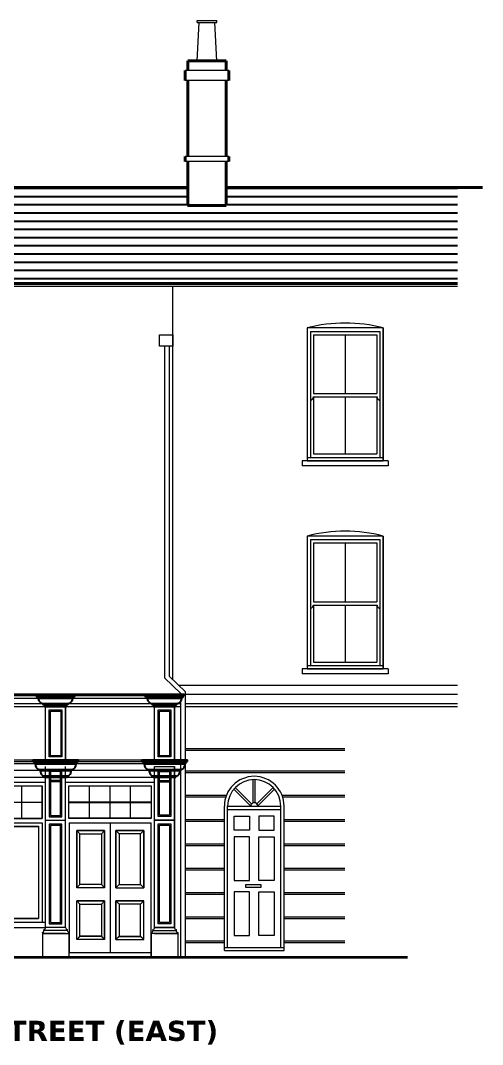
# Model space of a CAD drawing. Header units: millimetres. Extents: x -159872 to 386485, y -250577 to 158966.
# Drawn here: x 235871 to 242909, y 13838 to 29450 of the extents above; entities that cross this region are included whole.
import ezdxf

# ---------------------------------------------------------------- set-up
doc = ezdxf.new("R2010")
doc.units = ezdxf.units.MM
doc.layers.get('0').update_dxf_attribs({"lineweight": 25})
for name, color, linetype, lineweight in [('LDS-details', 4, 'Continuous', 25), ('LDS-elevation', 7, 'Continuous', 9), ('LDS-equipment-kitchen equipment', 3, 'Continuous', 13), ('LDS-ground line', 1, 'Continuous', 35), ('LDS-hatch', 253, 'Continuous', 9), ('LDS-hatch_Hatch', 7, 'Continuous', 5), ('LDS-struct-extg-doors windows', 7, 'Continuous', 9), ('LDS-struct-extg-walls', 1, 'Continuous', 40), ('LDS-text-1-50', 7, 'Continuous', 9)]:
    doc.layers.add(name, color=color, linetype=linetype, lineweight=lineweight)
doc.styles.add('Verdana (bold)', font='Verdana Bold.ttf')

# ---------------------------------------------------------------- blocks, each defined once
blk = doc.blocks.new('Group-204')
at = {"color": 7}
blk.add_line((175934, 53992), (177189, 53992), dxfattribs=at)
at = {"layer": 'LDS-elevation', "color": 7, "lineweight": 18, "flags": 128}
blk.add_lwpolyline([(166833, 55691), (166833, 55636), (166595, 55612), (166595, 55592), (166610, 55592), (166610, 55577), (166622, 55577), (166620, 55565), (166623, 55553), (166637, 55523), (166646, 55511), (166668, 55501), (166686, 55497), (166686, 55482), (166700, 55482), (166700, 55467), (166715, 55467), (166715, 55447), (166731, 55447), (166731, 54628), (166632, 54620), (166632, 54611), (166647, 54611), (166647, 54593), (166657, 54593), (166657, 54576), (166672, 54576), (166671, 54562), (166672, 54549), (166677, 54533), (166685, 54520), (166694, 54508), (166704, 54500), (166714, 54495), (166724, 54491), (166733, 54489), (166733, 54474), (166748, 54474), (166748, 54474), (166747, 54461), (166749, 54441), (166760, 54418), (166771, 54406), (166782, 54398), (166792, 54393), (166807, 54389), (166807, 54374), (166841, 54374), (166841, 52080), (166839, 52080), (166839, 52073), (166835, 52066), (166832, 52060), (166825, 52054), (166818, 52049), (166814, 52048), (166814, 52035), (166812, 52026), (166810, 52020), (166807, 52015), (166803, 52009), (166797, 52006), (166789, 52003), (166789, 51630), (177638, 51630), (177638, 54489), (177669, 54500), (177689, 54520), (177701, 54545), (177702, 54576), (177715, 54576), (177715, 54593), (177726, 54593), (177726, 54611), (177741, 54611), (177741, 54638), (177713, 54638), (177638, 54638), (177638, 55527), (177643, 55536), (177652, 55555), (177649, 55577), (177663, 55577), (177663, 55592), (177678, 55592), (177678, 55612), (177693, 55612), (177693, 55636), (166833, 55636)], dxfattribs=at)
for points in [[(166970, 54239), (167905, 54239), (167905, 53744), (166970, 53744)], [(168263, 54239), (170409, 54239), (170409, 53744), (168263, 53744)], [(170822, 54239), (172967, 54239), (172967, 53744), (170822, 53744)], [(173380, 54239), (175526, 54239), (175526, 53744), (173380, 53744)], [(175934, 54239), (177189, 54239), (177189, 53744), (175934, 53744)], [(168317, 53620), (168925, 53620), (168925, 52216), (168317, 52216)], [(169033, 53620), (169640, 53620), (169640, 52216), (169033, 52216)], [(169748, 53620), (170355, 53620), (170355, 52216), (169748, 52216)], [(170876, 53620), (171483, 53620), (171483, 52216), (170876, 52216)], [(171591, 53620), (172199, 53620), (172199, 52216), (171591, 52216)], [(172307, 53620), (172914, 53620), (172914, 52216), (172307, 52216)], [(173434, 53620), (174041, 53620), (174041, 52216), (173434, 52216)], [(174149, 53620), (174756, 53620), (174756, 52216), (174149, 52216)], [(174864, 53620), (175472, 53620), (175472, 52216), (174864, 52216)], [(167096, 53514), (167842, 53514), (167842, 52386), (167096, 52386)], [(176103, 53509), (176429, 53509), (176429, 52735), (176103, 52735)], [(177026, 53509), (176701, 53509), (176701, 52735), (177026, 52735)]]:
    blk.add_lwpolyline(points, close=True, dxfattribs=at)
at = {"layer": 'LDS-elevation', "lineweight": 18, "flags": 128}
blk.add_lwpolyline([(166890, 51735), (167855, 51735), (167855, 51630), (166890, 51630)], close=True, dxfattribs=at)
at = {"layer": 'LDS-hatch', "color": 7}
for p, q in [((176479, 53559), (176053, 53559)), ((176053, 53559), (176053, 52685)), ((176053, 53559), (176103, 53509)), ((176479, 53559), (176429, 53509)), ((176479, 52685), (176479, 53559)), ((176651, 53559), (177076, 53559)), ((176651, 52685), (176651, 53559)), ((176651, 53559), (176701, 53509)), ((177076, 53559), (177026, 53509)), ((177076, 53559), (177076, 52685)), ((176103, 52735), (176053, 52685)), ((176479, 52685), (176053, 52685)), ((176429, 52735), (176479, 52685)), ((176701, 52735), (176651, 52685)), ((176651, 52685), (177076, 52685)), ((177026, 52735), (177076, 52685)), ((176479, 52485), (176053, 52485)), ((176053, 51895), (176053, 52485)), ((176053, 52485), (176103, 52435)), ((176479, 52485), (176429, 52435)), ((176479, 51895), (176479, 52485)), ((176651, 52485), (177076, 52485)), ((176651, 51895), (176651, 52485)), ((176651, 52485), (176701, 52435)), ((177076, 52485), (177026, 52435)), ((177076, 51895), (177076, 52485)), ((167842, 52269), (167096, 52269)), ((167096, 51890), (167096, 52269)), ((167146, 52219), (167096, 52269)), ((167842, 52269), (167792, 52219)), ((167146, 51940), (167096, 51890)), ((167792, 51940), (167842, 51890)), ((176103, 51945), (176053, 51895)), ((176479, 51895), (176053, 51895)), ((176429, 51945), (176479, 51895)), ((176701, 51945), (176651, 51895)), ((176651, 51895), (177076, 51895)), ((177026, 51945), (177076, 51895))]:
    blk.add_line(p, q, dxfattribs=at)
at = {"layer": 'LDS-hatch', "color": 7, "flags": 128}
for points in [[(167960, 53754), (168154, 53754), (168154, 54477), (167960, 54477)], [(167980, 53774), (168134, 53774), (168134, 54457), (167980, 54457)], [(170518, 53754), (170713, 53754), (170713, 54477), (170518, 54477)], [(170538, 53774), (170693, 53774), (170693, 54457), (170538, 54457)], [(173077, 53673), (173271, 53673), (173271, 54477), (173077, 54477)], [(173097, 53693), (173251, 53693), (173251, 54457), (173097, 54457)], [(175635, 53765), (175829, 53765), (175829, 54477), (175635, 54477)], [(175655, 53785), (175809, 53785), (175809, 54457), (175655, 54457)], [(177489, 53771), (177294, 53771), (177294, 54477), (177489, 54477)], [(177469, 53791), (177314, 53791), (177314, 54457), (177469, 54457)], [(167960, 52135), (168154, 52135), (168154, 53649), (167960, 53649)], [(167980, 52155), (168134, 52155), (168134, 53629), (167980, 53629)], [(170518, 52135), (170713, 52135), (170713, 53649), (170518, 53649)], [(170538, 52155), (170693, 52155), (170693, 53629), (170538, 53629)], [(173077, 52135), (173271, 52135), (173271, 53563), (173077, 53563)], [(175635, 52135), (175829, 52135), (175829, 53655), (175635, 53655)], [(175655, 52155), (175809, 52155), (175809, 53635), (175655, 53635)], [(176053, 53559), (176479, 53559), (176479, 52685), (176053, 52685)], [(177076, 53559), (176651, 53559), (176651, 52685), (177076, 52685)], [(177489, 52135), (177294, 52135), (177294, 53661), (177489, 53661)], [(177469, 52155), (177314, 52155), (177314, 53641), (177469, 53641)], [(173097, 52155), (173251, 52155), (173251, 53543), (173097, 53543)], [(176053, 52485), (176479, 52485), (176479, 51895), (176053, 51895)], [(177076, 52485), (176651, 52485), (176651, 51895), (177076, 51895)], [(176103, 52435), (176429, 52435), (176429, 51945), (176103, 51945)], [(177026, 52435), (176701, 52435), (176701, 51945), (177026, 51945)], [(167842, 52269), (167096, 52269), (167096, 51890), (167842, 51890)], [(167792, 52219), (167146, 52219), (167146, 51940), (167792, 51940)]]:
    blk.add_lwpolyline(points, close=True, dxfattribs=at)
at = {"layer": 'LDS-struct-extg-doors windows', "color": 7}
for p, q in [((177713, 54796), (177713, 55671)), ((166731, 54786), (166731, 55447)), ((167905, 54796), (167905, 55447)), ((168209, 54796), (168209, 55447)), ((170463, 54796), (170463, 55447)), ((170768, 54796), (170768, 55447)), ((173022, 54796), (173022, 55447)), ((173326, 54796), (173326, 55447)), ((175580, 54796), (175580, 55447)), ((175884, 54796), (175884, 55447)), ((177239, 54796), (177239, 55447)), ((177544, 54796), (177544, 55447)), ((177638, 54796), (177638, 55527)), ((177638, 51630), (177638, 54647)), ((177713, 51630), (177713, 54751)), ((166890, 51630), (166890, 54532)), ((166930, 53719), (166930, 54532)), ((167905, 52080), (167905, 54532)), ((168209, 52080), (168209, 54532)), ((170463, 52080), (170463, 54532)), ((170768, 52080), (170768, 54532)), ((173022, 52080), (173022, 54532)), ((173326, 52080), (173326, 54532)), ((175580, 52080), (175580, 54532)), ((175884, 52080), (175884, 54532)), ((177239, 52080), (177239, 54532)), ((177544, 52080), (177544, 54532)), ((166970, 53744), (166970, 54239)), ((167157, 53744), (167157, 54239)), ((167344, 53744), (167344, 54239)), ((167532, 53744), (167532, 54239)), ((167719, 53744), (167719, 54239)), ((168263, 53744), (168263, 54239)), ((168570, 53744), (168570, 54239)), ((168877, 53744), (168877, 54239)), ((169183, 53744), (169183, 54239)), ((169490, 53744), (169490, 54239)), ((169796, 53744), (169796, 54239)), ((170103, 53744), (170103, 54239)), ((170409, 53744), (170409, 54239)), ((170822, 53744), (170822, 54239)), ((171128, 53744), (171128, 54239)), ((171435, 53744), (171435, 54239)), ((171741, 53744), (171741, 54239)), ((172048, 53744), (172048, 54239)), ((172355, 53744), (172355, 54239)), ((172661, 53744), (172661, 54239)), ((172967, 53744), (172967, 54239)), ((173380, 53744), (173380, 54239)), ((173687, 53744), (173687, 54239)), ((173993, 53744), (173993, 54239)), ((174300, 53744), (174300, 54239)), ((174606, 53744), (174606, 54239)), ((174913, 53744), (174913, 54239)), ((175219, 53744), (175219, 54239)), ((175526, 53744), (175526, 54239)), ((175934, 53744), (175934, 54239)), ((176248, 53744), (176248, 54239)), ((176562, 53744), (176562, 54239)), ((176875, 53744), (176875, 54239)), ((177189, 54239), (177189, 53744)), ((166970, 53992), (167905, 53992)), ((168263, 53992), (170409, 53992)), ((170822, 53992), (172967, 53992)), ((173380, 53992), (175526, 53992)), ((167905, 53719), (166890, 53719)), ((167905, 53744), (166970, 53744)), ((168263, 53744), (170409, 53744)), ((170822, 53744), (172967, 53744)), ((173380, 53744), (175526, 53744)), ((175884, 53710), (175580, 53710)), ((177189, 53744), (175934, 53744)), ((177239, 53716), (177544, 53716)), ((167905, 53674), (166890, 53674)), ((166930, 51735), (166930, 53674)), ((167905, 53634), (166976, 53634)), ((166976, 51735), (166976, 53634)), ((167905, 53699), (168209, 53699)), ((168263, 53674), (170409, 53674)), ((168263, 52160), (168263, 53674)), ((168317, 53620), (168925, 53620)), ((168317, 52216), (168317, 53620)), ((168925, 53620), (168925, 52216)), ((168979, 53674), (168979, 52160)), ((169033, 53620), (169640, 53620)), ((169033, 52216), (169033, 53620)), ((169640, 53620), (169640, 52216)), ((169694, 53674), (169694, 52160)), ((169748, 53620), (170355, 53620)), ((169748, 52216), (169748, 53620)), ((170355, 53620), (170355, 52216)), ((170409, 53674), (170409, 52160)), ((170768, 53699), (170463, 53699)), ((170822, 53674), (172967, 53674)), ((170822, 52160), (170822, 53674)), ((170876, 53620), (171483, 53620)), ((170876, 52216), (170876, 53620)), ((171483, 53620), (171483, 52216)), ((171537, 53674), (171537, 52160)), ((171591, 53620), (172198, 53620)), ((171591, 52216), (171591, 53620)), ((172198, 53620), (172198, 52216)), ((172252, 53674), (172252, 52160)), ((172306, 53620), (172913, 53620)), ((172306, 52216), (172306, 53620)), ((172913, 53620), (172913, 52216)), ((172967, 53674), (172967, 52160)), ((173326, 53618), (173022, 53618)), ((173380, 53674), (175526, 53674)), ((173380, 52160), (173380, 53674)), ((173434, 53626), (174041, 53626)), ((173434, 52216), (173434, 53626)), ((174041, 53626), (174041, 52216)), ((174095, 53674), (174095, 52160)), ((174149, 53626), (174756, 53626)), ((174149, 52216), (174149, 53626)), ((174756, 53626), (174756, 52216)), ((174810, 53674), (174810, 52160)), ((174864, 53626), (175472, 53626)), ((174864, 52216), (174864, 53626)), ((175472, 53626), (175472, 52216)), ((175526, 53674), (175526, 52160)), ((175940, 53674), (175940, 51695)), ((175940, 53674), (177189, 53674)), ((176565, 53674), (176565, 51695)), ((167842, 53514), (167096, 53514)), ((167096, 52386), (167096, 53514)), ((167842, 52386), (167842, 53514)), ((167842, 52386), (167096, 52386)), ((167842, 51890), (167842, 52269)), ((168209, 52160), (170463, 52160)), ((168317, 52216), (168925, 52216)), ((169033, 52216), (169640, 52216)), ((169748, 52216), (170355, 52216)), ((170768, 52160), (173022, 52160)), ((170876, 52216), (171483, 52216)), ((171591, 52216), (172198, 52216)), ((172306, 52216), (172913, 52216)), ((173326, 52160), (175580, 52160)), ((173434, 52216), (174041, 52216)), ((174149, 52216), (174756, 52216)), ((174864, 52216), (175472, 52216)), ((166890, 51989), (166789, 51989)), ((166814, 52035), (166890, 52035)), ((166839, 52080), (166890, 52080)), ((166839, 51989), (166890, 51989)), ((167855, 51989), (167855, 52003)), ((167855, 51989), (167855, 51630)), ((168259, 51989), (167855, 51989)), ((167880, 52048), (167880, 52035)), ((167880, 52035), (168234, 52035)), ((167905, 52080), (168209, 52080)), ((167905, 51989), (168259, 51989)), ((168173, 51989), (168173, 51989)), ((168209, 52080), (170463, 52080)), ((168234, 52048), (168234, 52035)), ((168259, 52003), (168259, 51989)), ((168259, 51989), (168259, 51630)), ((170413, 52003), (170413, 51989)), ((170413, 51989), (170413, 51630)), ((170413, 51989), (170818, 51989)), ((170768, 51989), (170413, 51989)), ((170438, 52048), (170438, 52035)), ((170793, 52035), (170438, 52035)), ((170768, 52080), (170463, 52080)), ((170500, 51989), (170500, 51989)), ((170768, 52080), (173022, 52080)), ((170793, 52048), (170793, 52035)), ((170818, 51989), (170818, 52003)), ((170818, 51989), (170818, 51630)), ((172972, 52003), (172972, 51989)), ((172972, 51989), (172972, 51630)), ((172972, 51989), (173376, 51989)), ((173326, 51989), (172972, 51989)), ((172997, 52048), (172997, 52035)), ((173351, 52035), (172997, 52035)), ((173326, 52080), (173022, 52080)), ((173059, 51989), (173059, 51989)), ((173326, 52080), (175580, 52080)), ((173351, 52048), (173351, 52035)), ((173376, 51989), (173376, 52003)), ((173376, 51989), (173376, 51630)), ((175530, 52003), (175530, 51989)), ((175530, 51989), (175530, 51630)), ((175530, 51989), (175934, 51989)), ((175884, 51989), (175530, 51989)), ((175555, 52048), (175555, 52035)), ((175909, 52035), (175555, 52035)), ((175884, 52080), (175580, 52080)), ((175617, 51989), (175617, 51989)), ((175909, 52048), (175909, 52035)), ((175934, 51989), (175934, 52003)), ((175934, 51989), (175934, 51630)), ((177189, 51989), (177189, 52003)), ((177189, 51989), (177189, 51630)), ((177594, 51989), (177189, 51989)), ((177214, 52048), (177214, 52035)), ((177214, 52035), (177569, 52035)), ((177239, 52080), (177544, 52080)), ((177239, 51989), (177594, 51989)), ((177507, 51989), (177507, 51989)), ((177569, 52048), (177569, 52035)), ((177594, 52003), (177594, 51989)), ((177594, 51989), (177594, 51630)), ((167842, 51890), (167096, 51890)), ((167855, 51735), (166890, 51735)), ((166930, 51695), (166930, 51695))]:
    blk.add_line(p, q, dxfattribs=at)
at = {"layer": 'LDS-struct-extg-doors windows', "color": 7, "linetype": 'Continuous'}
for p, q in [((177167, 53744), (175940, 53744)), ((177189, 51630), (177189, 53674)), ((177189, 51695), (175940, 51695)), ((177189, 51695), (176132, 51695))]:
    blk.add_line(p, q, dxfattribs=at)
at = {"layer": 'LDS-struct-extg-doors windows', "color": 7, "flags": 128}
for points in [[(167905, 54796), (167905, 55447), (168209, 55447), (168209, 54796)], [(170463, 54796), (170463, 55447), (170768, 55447), (170768, 54796)], [(173022, 54796), (173022, 55447), (173326, 55447), (173326, 54796)], [(175580, 54796), (175580, 55447), (175884, 55447), (175884, 54796)], [(177239, 54796), (177239, 55447), (177544, 55447), (177544, 54796)]]:
    blk.add_lwpolyline(points, dxfattribs=at)
for points in [[(177544, 53716), (177239, 53716), (177239, 54532), (177544, 54532)], [(177544, 52080), (177239, 52080), (177239, 53716), (177544, 53716)]]:
    blk.add_lwpolyline(points, close=True, dxfattribs=at)
at = {"layer": 'LDS-struct-extg-doors windows', "color": 7}
for centre, start, end in [((167847, 52035), 284.8747, 0), ((167872, 52080), 284.8747, 0), ((168243, 52080), 180, 255.1253), ((168268, 52035), 180, 255.1253), ((170405, 52035), 284.8747, 0), ((170430, 52080), 284.8747, 0), ((170801, 52080), 180, 255.1253), ((170826, 52035), 180, 255.1253), ((172963, 52035), 284.8747, 0), ((172988, 52080), 284.8747, 0), ((173360, 52080), 180, 255.1253), ((173385, 52035), 180, 255.1253), ((175521, 52035), 284.8747, 0), ((175546, 52080), 284.8747, 0), ((175918, 52080), 180, 255.1253), ((175943, 52035), 180, 255.1253), ((177181, 52035), 284.8747, 0), ((177206, 52080), 284.8747, 0), ((177577, 52080), 180, 255.1253), ((177602, 52035), 180, 255.1253)]:
    blk.add_arc(centre, 33.6, start, end, dxfattribs=at)
at = {"layer": 'LDS-struct-extg-walls', "color": 7}
for p, q in [((166846, 54796), (166846, 55447)), ((166841, 52080), (166841, 54532)), ((166841, 52080), (166841, 54532)), ((166789, 51989), (166789, 52003)), ((166789, 51989), (166789, 51630)), ((166814, 52048), (166814, 52035))]:
    blk.add_line(p, q, dxfattribs=at)
for centre in [(166780, 52035), (166805, 52080)]:
    blk.add_arc(centre, 33.6, 284.8747, 0, dxfattribs=at)

msp = doc.modelspace()

# ---------------------------------------------------------------- hatches: boundary and pattern name
at = {"layer": 'LDS-hatch_Hatch', "linetype": 'Continuous', "lineweight": 25}
h = msp.add_hatch(dxfattribs=at)
h.set_pattern_fill('_USER_1-4', color=41, scale=0.5, angle=315, style=0, pattern_type=2)
h.set_pattern_definition([(360, (323348.4, 13017.62), (2e-14, 125), [])])
h.paths.add_polyline_path([(242526.14135, 26905.32889), (239005.2016, 26905.32889), (239005.2016, 26626.9148), (238420.05535, 26626.9148), (238420.05535, 26905.32889), (233381.1574, 26905.32889), (233381.1574, 26626.9148), (232486.87099, 26626.9148), (232486.87099, 26905.32889), (231066.90078, 26905.32889), (228919.9641, 25440.31293), (242526.14135, 25440.31293)])

# ---------------------------------------------------------------- linework, layer by layer
at = {"color": 253}
for p, q in [((238366.28924, 19178.24389), (238366.28924, 19154.46991)), ((236607.74004, 17534.83866), (237862.86901, 17534.83866))]:
    msp.add_line(p, q, dxfattribs=at)
at = {"layer": 'LDS-details', "color": 253}
for p, q in [((236706.89282, 19154.50928), (236102.3198, 19154.50928)), ((236117.38269, 19134.23333), (236117.38269, 19154.45196)), ((236117.38269, 19134.23333), (236132.28744, 19134.23333)), ((236132.28744, 19119.23333), (236132.28744, 19134.23333)), ((236132.28744, 19134.23333), (236676.92518, 19134.23333)), ((236132.28744, 19119.23333), (236676.92518, 19119.23333)), ((236676.92518, 19119.23333), (236676.92518, 19134.23333)), ((236691.82993, 19134.23333), (236676.92518, 19134.23333)), ((236691.82993, 19134.23333), (236691.82993, 19154.45196)), ((238366.28924, 19154.46991), (237761.71623, 19154.46991)), ((237776.77911, 19134.19395), (237776.77911, 19154.41259)), ((237776.77911, 19134.19395), (237791.68387, 19134.19395)), ((237791.68387, 19119.19395), (237791.68387, 19134.19395)), ((237791.68387, 19134.19395), (238336.3216, 19134.19395)), ((237791.68387, 19119.19395), (238336.3216, 19119.19395)), ((238336.3216, 19119.19395), (238336.3216, 19134.19395)), ((238351.22636, 19134.19395), (238336.3216, 19134.19395)), ((238351.22636, 19134.19395), (238351.22636, 19154.41259)), ((236207.72606, 19024.5759), (236207.72606, 19039.34913)), ((236207.72606, 19039.34913), (236601.48656, 19039.34913)), ((236601.48656, 19024.5759), (236207.72606, 19024.5759)), ((236207.72606, 19024.5759), (236207.72606, 19024.5759)), ((236207.72606, 19024.5759), (236207.72606, 19024.5759)), ((236208.55845, 19027.0008), (236208.55845, 19027.00079)), ((236222.32771, 19009.39916), (236222.32771, 19024.5759)), ((236586.88491, 19009.39916), (236222.32771, 19009.39916)), ((236222.32771, 19009.39916), (236222.32771, 19009.39916)), ((236222.32771, 19009.39916), (236222.32771, 19009.39916)), ((236223.37717, 19009.22243), (236236.74294, 19009.22243)), ((236236.74294, 18989.39916), (236236.74294, 19009.22243)), ((236236.74294, 18989.39916), (236572.46968, 18989.39916)), ((236585.83545, 19009.22243), (236572.46968, 19009.22243)), ((236572.46968, 18989.39916), (236572.46968, 19009.22243)), ((236586.88491, 19009.39916), (236586.88491, 19024.5759)), ((236586.88491, 19009.39916), (236586.88491, 19009.39916)), ((236586.88491, 19009.39916), (236586.88491, 19009.39916)), ((236600.65417, 19027.0008), (236600.65417, 19027.00079)), ((236601.48656, 19024.5759), (236601.48656, 19039.34913)), ((236601.48656, 19024.5759), (236601.48656, 19024.5759)), ((236601.48656, 19024.5759), (236601.48656, 19024.5759)), ((237867.12248, 19024.53653), (237867.12248, 19039.30976)), ((237867.12248, 19039.30976), (238260.88298, 19039.30976)), ((238260.88298, 19024.53653), (237867.12248, 19024.53653)), ((237867.12248, 19024.53653), (237867.12249, 19024.53653)), ((237867.12248, 19024.53653), (237867.12249, 19024.53653)), ((237867.95488, 19026.96142), (237867.95488, 19026.96142)), ((237881.72413, 19009.35979), (237881.72413, 19024.53653)), ((238246.28133, 19009.35979), (237881.72413, 19009.35979)), ((237881.72413, 19009.35979), (237881.72414, 19009.35979)), ((237881.72413, 19009.35979), (237881.72414, 19009.35979)), ((237882.77359, 19009.18305), (237896.13936, 19009.18305)), ((237896.13936, 18989.35979), (237896.13936, 19009.18305)), ((237896.13936, 18989.35979), (238231.86611, 18989.35979)), ((238245.23188, 19009.18305), (238231.86611, 19009.18305)), ((238231.86611, 18989.35979), (238231.86611, 19009.18305)), ((238246.28133, 19009.35979), (238246.28133, 19024.53653)), ((238246.28133, 19009.35979), (238246.28134, 19009.35979)), ((238246.28133, 19009.35979), (238246.28134, 19009.35979)), ((238260.05059, 19026.96142), (238260.05059, 19026.96142)), ((238260.88298, 19024.53653), (238260.88298, 19039.30976)), ((238260.88298, 19024.53653), (238260.88299, 19024.53653)), ((238260.88298, 19024.53653), (238260.88299, 19024.53653)), ((236058.51235, 18180.08081), (236754.70027, 18180.08081)), ((236058.51235, 18153.19755), (236058.51235, 18180.08081)), ((236058.51235, 18153.19755), (236754.70027, 18153.19755)), ((236058.51235, 18153.19755), (236073.4171, 18153.19755)), ((236073.4171, 18135.56362), (236073.4171, 18153.19755)), ((236083.84838, 18135.56362), (236073.4171, 18135.56362)), ((236083.84838, 18118.34979), (236083.84838, 18135.56362)), ((236729.36423, 18135.56362), (236083.84838, 18135.56362)), ((236083.84838, 18118.34979), (236729.36423, 18118.34979)), ((236729.36423, 18118.34979), (236729.36423, 18135.56362)), ((236729.36423, 18135.56362), (236739.79552, 18135.56362)), ((236739.79552, 18135.56362), (236739.79552, 18153.19755)), ((236754.70027, 18153.19755), (236739.79552, 18153.19755)), ((236754.70027, 18153.19755), (236739.79552, 18153.19755)), ((236754.70027, 18153.19755), (236754.70027, 18180.08081)), ((237717.90877, 18180.04144), (238414.0967, 18180.04144)), ((237717.90877, 18153.15818), (237717.90877, 18180.04144)), ((237717.90877, 18153.15818), (238414.0967, 18153.15818)), ((237717.90877, 18153.15818), (237732.81353, 18153.15818)), ((237732.81353, 18135.52425), (237732.81353, 18153.15818)), ((237743.24481, 18135.52425), (237732.81353, 18135.52425)), ((237743.24481, 18118.31042), (237743.24481, 18135.52425)), ((238388.76066, 18135.52425), (237743.24481, 18135.52425)), ((237743.24481, 18118.31042), (238388.76066, 18118.31042)), ((238388.76066, 18118.31042), (238388.76066, 18135.52425)), ((238388.76066, 18135.52425), (238399.19194, 18135.52425)), ((238399.19194, 18135.52425), (238399.19194, 18153.15818)), ((238414.0967, 18153.15818), (238399.19194, 18153.15818)), ((238414.0967, 18153.15818), (238399.19194, 18153.15818)), ((238414.0967, 18153.15818), (238414.0967, 18180.04144)), ((236157.88237, 18031.4656), (236653.92562, 18031.4656)), ((236159.287, 18016.4656), (236159.287, 18031.4656)), ((236159.287, 18016.4656), (236159.287, 18016.46559)), ((236159.287, 18016.4656), (236159.287, 18016.46559)), ((236159.287, 18016.4656), (236653.92562, 18016.4656)), ((236653.92562, 18016.4656), (236653.92562, 18031.4656)), ((236653.92562, 18016.4656), (236653.92562, 18016.46559)), ((236653.92562, 18016.4656), (236653.92562, 18016.46559)), ((237817.2788, 18031.42622), (238313.32204, 18031.42622)), ((237818.68343, 18016.42622), (237818.68343, 18031.42622)), ((237818.68343, 18016.42622), (237818.68343, 18016.42622)), ((237818.68343, 18016.42622), (237818.68343, 18016.42622)), ((237818.68343, 18016.42622), (238313.32204, 18016.42622)), ((238313.32204, 18016.42622), (238313.32204, 18031.42622)), ((238313.32204, 18016.42622), (238313.32204, 18016.42622)), ((238313.32204, 18016.42622), (238313.32204, 18016.42622)), ((236190.02886, 17946.18303), (236190.02887, 17946.18303)), ((236233.18664, 17916.0436), (236233.18664, 17931.0436)), ((236579.72288, 17931.0436), (236233.18664, 17931.0436)), ((236233.18664, 17916.0436), (236580.02598, 17916.0436)), ((236253.47258, 17916.0436), (236235.08435, 17916.0436)), ((236580.02598, 17916.0436), (236580.02598, 17931.0436)), ((236623.18375, 17946.18303), (236623.18376, 17946.18303)), ((237849.42529, 17946.14366), (237849.42529, 17946.14366)), ((237892.58306, 17916.00423), (237892.58306, 17931.00423)), ((238239.1193, 17931.00423), (237892.58306, 17931.00423)), ((237892.58306, 17916.00423), (238239.42241, 17916.00423)), ((237912.86901, 17916.00423), (237894.48078, 17916.00423)), ((238239.42241, 17916.00423), (238239.42241, 17931.00423)), ((238282.58018, 17946.14366), (238282.58018, 17946.14366))]:
    msp.add_line(p, q, dxfattribs=at)
for centre, radius, start, end in [((236214.05079, 19109.92288), 70.57871, 172.419683972, 265.355787311), ((236593.58861, 19109.31664), 70.53762, 275.11706732, 8.081822491), ((237873.44721, 19109.8835), 70.57871, 172.419683972, 265.355787311), ((238252.98503, 19109.27727), 70.53762, 275.11706732, 8.081822491), ((236172.73629, 18104.97996), 75, 169.731314478, 259.731314478), ((236642.13788, 18105.32618), 75, 279.999999999, 9.999999999), ((237832.13271, 18104.94058), 75, 169.731314478, 259.731314478), ((238301.53431, 18105.28681), 75, 279.999999999, 9.999999999), ((236246.76329, 18003.3463), 73.56634, 169.727331082, 260.648644312), ((236568.11169, 18003.68785), 73.56634, 279.081130264, 10.002443498), ((237906.15972, 18003.30693), 73.56634, 169.727331082, 260.648644312), ((238227.50812, 18003.64847), 73.56634, 279.081130264, 10.002443498)]:
    msp.add_arc(centre, radius, start, end, dxfattribs=at)
at = {"layer": 'LDS-equipment-kitchen equipment', "color": 7}
for centre in [(240816.44292, 22556.97464), (240816.44292, 19384.39803)]:
    msp.add_arc(centre, 2280.16667, 75.263897857, 104.736102143, dxfattribs=at)
at = {"layer": 'LDS-ground line', "color": 7}
msp.add_line((225304.85938, 15172.07475), (241767.58462, 15172.07475), dxfattribs=at)
at = {"layer": 'LDS-hatch', "color": 253}
for p, q in [((238311.83372, 19154.46991), (227268.7895, 19154.46991)), ((227283.69425, 19119.19395), (238311.25149, 19119.19395)), ((227359.13287, 19039.30976), (238311.25149, 19039.30976)), ((227388.14975, 18989.13302), (238311.25149, 18989.13302)), ((238285.14372, 18118.31042), (227330.8654, 18118.31042)), ((227519.69608, 18180.04144), (238293.51558, 18180.04144)), ((234196.44315, 18153.15818), (236058.51235, 18153.15818)), ((236754.70027, 18153.19755), (237717.90877, 18153.19755)), ((237818.68343, 18016.42622), (228979.15426, 18016.42622)), ((237152.43808, 17101.87536), (236726.6952, 17101.87536)), ((236726.6952, 17101.87536), (236726.6952, 16227.65056)), ((236726.6952, 17101.87536), (236776.6952, 17051.87536)), ((237152.43808, 17101.87536), (237102.43808, 17051.87536)), ((237152.43808, 16227.65056), (237152.43808, 17101.87536)), ((237324.12613, 17101.87536), (237749.86901, 17101.87536)), ((237324.12613, 16227.65056), (237324.12613, 17101.87536)), ((237324.12613, 17101.87536), (237374.12613, 17051.87536)), ((237749.86901, 17101.87536), (237699.86901, 17051.87536)), ((237749.86901, 17101.87536), (237749.86901, 16227.65056)), ((236776.6952, 16277.65056), (236726.6952, 16227.65056)), ((237102.43808, 16277.65056), (237152.43808, 16227.65056)), ((237374.12613, 16277.65056), (237324.12613, 16227.65056)), ((237699.86901, 16277.65056), (237749.86901, 16227.65056)), ((237152.43808, 16227.65056), (236726.6952, 16227.65056)), ((237324.12613, 16227.65056), (237749.86901, 16227.65056)), ((237152.43808, 16027.65056), (236726.6952, 16027.65056)), ((236726.6952, 15437.65056), (236726.6952, 16027.65056)), ((236726.6952, 16027.65056), (236776.6952, 15977.65056)), ((237152.43808, 16027.65056), (237102.43808, 15977.65056)), ((237152.43808, 15437.65056), (237152.43808, 16027.65056)), ((237324.12613, 16027.65056), (237749.86901, 16027.65056)), ((237324.12613, 15437.65056), (237324.12613, 16027.65056)), ((237324.12613, 16027.65056), (237374.12613, 15977.65056)), ((237749.86901, 16027.65056), (237699.86901, 15977.65056)), ((237749.86901, 15437.65056), (237749.86901, 16027.65056)), ((236776.6952, 15487.65056), (236726.6952, 15437.65056)), ((237102.43808, 15487.65056), (237152.43808, 15437.65056)), ((237374.12613, 15487.65056), (237324.12613, 15437.65056)), ((237699.86901, 15487.65056), (237749.86901, 15437.65056)), ((237152.43808, 15437.65056), (236726.6952, 15437.65056)), ((237324.12613, 15437.65056), (237749.86901, 15437.65056))]:
    msp.add_line(p, q, dxfattribs=at)
at = {"layer": 'LDS-hatch', "color": 7}
for p, q in [((238386.25149, 18992.60421), (242526.14135, 18992.60421)), ((238386.25149, 18348.68716), (240811.25149, 18348.68716)), ((238386.25149, 18323.68716), (240811.25149, 18323.68716)), ((238386.25149, 18008.68716), (240811.25149, 18008.68716)), ((238386.25149, 17983.68716), (240811.25149, 17983.68716)), ((238402.03791, 18008.68716), (239023.61073, 18008.68716)), ((238386.25149, 17638.40116), (239007.82432, 17638.40116)), ((238386.25149, 17613.40116), (238998.82531, 17613.40116)), ((239854.67867, 17638.40116), (240811.25149, 17638.40116)), ((239863.67768, 17613.40116), (240811.25149, 17613.40116)), ((238386.25149, 17268.11516), (238976.25149, 17268.11516)), ((238386.25149, 17243.11516), (238976.25149, 17243.11516)), ((239886.25149, 17268.11516), (240811.25149, 17268.11516)), ((239886.25149, 17243.11516), (240811.25149, 17243.11516)), ((238386.25149, 16897.82916), (238976.25149, 16897.82916)), ((238386.25149, 16872.82916), (238976.25149, 16872.82916)), ((239886.25149, 16897.82916), (240811.25149, 16897.82916)), ((239886.25149, 16872.82916), (240811.25149, 16872.82916)), ((238386.25149, 16527.54316), (238976.25149, 16527.54316)), ((238386.25149, 16502.54316), (238976.25149, 16502.54316)), ((238386.25149, 16502.54316), (238976.25149, 16502.54316)), ((239886.25149, 16527.54316), (240811.25149, 16527.54316)), ((239886.25149, 16502.54316), (240811.25149, 16502.54316)), ((239886.25149, 16502.54316), (240811.25149, 16502.54316)), ((238386.25149, 16157.25716), (238976.25149, 16157.25716)), ((238386.25149, 16132.25716), (238976.25149, 16132.25716)), ((239886.25149, 16157.25716), (240811.25149, 16157.25716)), ((239886.25149, 16132.25716), (240811.25149, 16132.25716)), ((238386.25149, 15786.97116), (238976.25149, 15786.97116)), ((239886.25149, 15786.97116), (240811.25149, 15786.97116)), ((238386.25149, 15761.97116), (238976.25149, 15761.97116)), ((239886.25149, 15761.97116), (240811.25149, 15761.97116)), ((238386.25149, 15416.68516), (238976.25149, 15416.68516)), ((238386.25149, 15391.68516), (238976.25149, 15391.68516)), ((239886.25149, 15416.68516), (240811.25149, 15416.68516)), ((239886.25149, 15391.68516), (240811.25149, 15391.68516))]:
    msp.add_line(p, q, dxfattribs=at)
at = {"layer": 'LDS-hatch', "color": 253, "flags": 128}
for points in [[(236502.74004, 18221.64766), (236308.47258, 18221.64766), (236308.47258, 18940.32046), (236502.74004, 18940.32046)], [(236482.74004, 18241.64766), (236328.47258, 18241.64766), (236328.47258, 18920.32046), (236482.74004, 18920.32046)], [(238162.13646, 18221.60828), (237967.86901, 18221.60828), (237967.86901, 18940.28109), (238162.13646, 18940.28109)], [(238142.13646, 18241.60828), (237987.86901, 18241.60828), (237987.86901, 18920.28109), (238142.13646, 18920.28109)], [(236308.47258, 17307.23177), (236502.74004, 17307.23177), (236502.74004, 17861.00423), (236308.47258, 17861.00423)], [(236328.47258, 17327.23177), (236482.74004, 17327.23177), (236482.74004, 17841.00423), (236328.47258, 17841.00423)], [(238162.13646, 17313.52107), (237967.86901, 17313.52107), (237967.86901, 17861.00423), (238162.13646, 17861.00423)], [(238142.13646, 17333.52107), (237987.86901, 17333.52107), (237987.86901, 17841.00423), (238142.13646, 17841.00423)], [(236308.47258, 15677.73644), (236502.74004, 15677.73644), (236502.74004, 17197.23177), (236308.47258, 17197.23177)], [(236328.47258, 15697.73644), (236482.74004, 15697.73644), (236482.74004, 17177.23177), (236328.47258, 17177.23177)], [(238162.13646, 15677.73644), (237967.86901, 15677.73644), (237967.86901, 17203.52107), (238162.13646, 17203.52107)], [(238142.13646, 15697.73644), (237987.86901, 15697.73644), (237987.86901, 17183.52107), (238142.13646, 17183.52107)], [(236726.6952, 17101.87536), (237152.43808, 17101.87536), (237152.43808, 16227.65056), (236726.6952, 16227.65056)], [(236776.6952, 17051.87536), (237102.43808, 17051.87536), (237102.43808, 16277.65056), (236776.6952, 16277.65056)], [(237749.86901, 17101.87536), (237324.12613, 17101.87536), (237324.12613, 16227.65056), (237749.86901, 16227.65056)], [(237699.86901, 17051.87536), (237374.12613, 17051.87536), (237374.12613, 16277.65056), (237699.86901, 16277.65056)], [(236726.6952, 16027.65056), (237152.43808, 16027.65056), (237152.43808, 15437.65056), (236726.6952, 15437.65056)], [(236776.6952, 15977.65056), (237102.43808, 15977.65056), (237102.43808, 15487.65056), (236776.6952, 15487.65056)], [(237749.86901, 16027.65056), (237324.12613, 16027.65056), (237324.12613, 15437.65056), (237749.86901, 15437.65056)], [(237699.86901, 15977.65056), (237374.12613, 15977.65056), (237374.12613, 15487.65056), (237699.86901, 15487.65056)]]:
    msp.add_lwpolyline(points, close=True, dxfattribs=at)
at = {"layer": 'LDS-struct-extg-doors windows', "color": 7}
for p, q in [((238561.93552, 29419.88229), (238561.93552, 29449.88229)), ((238561.93552, 29449.88229), (238861.93552, 29449.88229)), ((238561.93552, 29419.88229), (238861.93552, 29419.88229)), ((238561.93552, 28836.34083), (238591.93552, 29419.88229)), ((238861.93552, 28836.34083), (238831.93552, 29419.88229)), ((238861.93552, 29419.88229), (238861.93552, 29449.88229)), ((239045.2016, 28686.34083), (238380.05535, 28686.34083)), ((239045.2016, 28536.34083), (238380.05535, 28536.34083)), ((239045.2016, 27376.9148), (238380.05535, 27376.9148)), ((239045.2016, 27301.9148), (238380.05535, 27301.9148)), ((242526.14135, 25395.31293), (227446.01796, 25395.31293)), ((238192.06283, 19402.67088), (238192.06283, 25395.31293)), ((240236.44292, 24762.14131), (240236.44292, 22737.14487)), ((241396.44292, 24762.14131), (240236.44292, 24762.14131)), ((241396.44292, 24762.13418), (240236.44292, 24762.12706)), ((241396.44292, 24762.13418), (240236.44292, 24762.12706)), ((240236.44292, 24762.12706), (240236.44292, 22737.14487)), ((240236.44292, 24762.12706), (240236.44292, 22737.14487)), ((240286.44292, 24709.95356), (241346.44292, 24709.96068)), ((240286.44292, 24709.95356), (240286.44292, 22789.31837)), ((241346.44292, 24709.96068), (241346.44292, 22789.32549)), ((241396.44292, 24762.14131), (241396.44292, 22737.14487)), ((241396.44292, 22737.15199), (241396.44292, 24762.13418)), ((241396.44292, 24762.13418), (241396.44292, 22737.15199)), ((240336.44292, 24657.78006), (241296.44292, 24657.78718)), ((240336.44292, 24657.78006), (240336.44292, 23761.98242)), ((240816.44292, 24657.78362), (240816.44292, 23761.98599)), ((241296.44292, 24657.78718), (241296.44292, 23761.98955)), ((238063.0215, 24487.24306), (238063.0215, 19429.68384)), ((238138.0215, 24487.24306), (238138.0215, 19455.39589)), ((240336.44292, 23761.98242), (241296.44292, 23761.98955)), ((240286.44292, 23657.63542), (240296.44292, 23657.63542)), ((240296.44292, 23668.07012), (240296.44292, 23657.63542)), ((240331.44292, 23709.80892), (241301.44292, 23709.81605)), ((240331.44292, 23709.80892), (240331.44292, 23704.59157)), ((240336.44292, 23709.80892), (240336.44292, 22841.49187)), ((240816.44292, 23709.80536), (240816.44292, 22841.48831)), ((241296.44292, 23709.81605), (241296.44292, 22841.49899)), ((241301.44292, 23709.81605), (241301.44292, 23704.5987)), ((241336.44292, 23668.07725), (241336.44292, 23657.64255)), ((241346.44292, 23657.64255), (241336.44292, 23657.64255)), ((240336.44292, 22841.49187), (241296.44292, 22841.49899)), ((240161.44292, 22737.14487), (240161.44292, 22662.14487)), ((241471.44292, 22737.14487), (240161.44292, 22737.14487)), ((241471.44292, 22662.14487), (240161.44292, 22662.14487)), ((240236.44292, 22789.31837), (241396.44292, 22789.32549)), ((240236.44292, 22737.14487), (241396.44292, 22737.15199)), ((240236.44292, 22737.14487), (241396.44292, 22737.15199)), ((241471.44292, 22737.14487), (241471.44292, 22662.14487)), ((240236.44292, 21589.5647), (240236.44292, 19564.56826)), ((241396.44292, 21589.5647), (240236.44292, 21589.5647)), ((241396.44292, 21589.55757), (240236.44292, 21589.55045)), ((241396.44292, 21589.55757), (240236.44292, 21589.55045)), ((240236.44292, 21589.55045), (240236.44292, 19564.56826)), ((240236.44292, 21589.55045), (240236.44292, 19564.56826)), ((241396.44292, 21589.5647), (241396.44292, 19564.56826)), ((241396.44292, 19564.57539), (241396.44292, 21589.55757)), ((241396.44292, 21589.55757), (241396.44292, 19564.57539)), ((240286.44292, 21537.37695), (241346.44292, 21537.38407)), ((240286.44292, 21537.37695), (240286.44292, 19616.74176)), ((240336.44292, 21485.20345), (241296.44292, 21485.21057)), ((240336.44292, 21485.20345), (240336.44292, 20589.40582)), ((240816.44292, 21485.20701), (240816.44292, 20589.40938)), ((241296.44292, 21485.21057), (241296.44292, 20589.41294)), ((241346.44292, 21537.38407), (241346.44292, 19616.74889)), ((240286.44292, 20485.05882), (240296.44292, 20485.05882)), ((240296.44292, 20495.49352), (240296.44292, 20485.05882)), ((240331.44292, 20537.23232), (241301.44292, 20537.23944)), ((240331.44292, 20537.23232), (240331.44292, 20532.01497)), ((240336.44292, 20589.40582), (241296.44292, 20589.41294)), ((240336.44292, 20537.23232), (240336.44292, 19668.91526)), ((240816.44292, 20537.22875), (240816.44292, 19668.9117)), ((241296.44292, 20537.23944), (241296.44292, 19668.92239)), ((241301.44292, 20537.23944), (241301.44292, 20532.02209)), ((241336.44292, 20495.50064), (241336.44292, 20485.06594)), ((241346.44292, 20485.06594), (241336.44292, 20485.06594)), ((240161.44292, 19564.56826), (240161.44292, 19489.56826)), ((241471.44292, 19564.56826), (240161.44292, 19564.56826)), ((240236.44292, 19616.74176), (241396.44292, 19616.74889)), ((240236.44292, 19564.56826), (241396.44292, 19564.57539)), ((240236.44292, 19564.56826), (241396.44292, 19564.57539)), ((240336.44292, 19668.91526), (241296.44292, 19668.92239)), ((241471.44292, 19564.56826), (241471.44292, 19489.56826)), ((238063.0215, 19429.68384), (238311.25149, 19187.50016)), ((238138.0215, 19455.39589), (238386.25149, 19213.21221)), ((241471.44292, 19489.56826), (240161.44292, 19489.56826)), ((238279.4478, 19317.41441), (242526.14135, 19317.41441)), ((238386.25149, 18180.04144), (238386.25149, 19213.21221)), ((238386.25149, 19177.03689), (242526.14135, 19177.03689)), ((238386.25149, 19036.65937), (242526.14135, 19036.65937)), ((239416.25149, 17525.36243), (239416.25149, 17876.86459)), ((239446.25149, 17525.36243), (239446.25149, 17876.86459)), ((239375.03432, 17478.93566), (239122.05386, 17731.91611)), ((239390.24544, 17506.15094), (239141.53744, 17754.85894)), ((239472.25754, 17506.15094), (239720.96554, 17754.85894)), ((239487.46867, 17478.93566), (239740.44913, 17731.91611)), ((238976.25149, 15270.7298), (238976.25149, 17471.86459)), ((239026.25149, 15318.06552), (239026.25149, 17471.86459)), ((239026.25149, 17471.86459), (239836.25149, 17471.86459)), ((239026.25149, 17421.86459), (239836.25149, 17421.86459)), ((239836.25149, 15318.06552), (239836.25149, 17471.86459)), ((239886.25149, 15270.7298), (239886.25149, 17471.86459)), ((238976.25149, 15318.06552), (239886.25149, 15318.06552)), ((238976.25149, 15270.7298), (239886.25149, 15270.7298))]:
    msp.add_line(p, q, dxfattribs=at)
at = {"layer": 'LDS-struct-extg-doors windows', "color": 253}
for p, q in [((227506.01796, 19178.24389), (238311.83372, 19178.24389)), ((236102.3198, 19178.28327), (236706.89282, 19178.28327)), ((237761.71623, 19178.24389), (238366.28924, 19178.24389)), ((238311.25149, 19178.24389), (238311.25149, 19187.50016)), ((238311.25149, 18180.04144), (238311.25149, 19069.52083)), ((236253.47258, 18180.08081), (236253.47258, 18989.39916)), ((236557.74004, 18180.08081), (236557.74004, 18989.39916)), ((237912.86901, 18180.04144), (237912.86901, 18989.35979)), ((238217.13646, 18180.04144), (238217.13646, 18989.35979)), ((238386.25149, 15172.07475), (238386.25149, 18135.52425)), ((238311.25149, 15172.07475), (238311.25149, 18031.42622)), ((228905.25462, 17916.00423), (238241.83372, 17916.00423)), ((233999.48292, 17838.00423), (236253.47258, 17838.00423)), ((233999.48292, 17838.00423), (236253.47258, 17838.00423)), ((236253.47258, 15622.73644), (236253.47258, 17916.00423)), ((236552.74004, 17916.44749), (237912.86901, 17916.44749)), ((236557.74004, 15622.73644), (236557.74004, 17916.00423)), ((236557.74004, 17838.00423), (237912.86901, 17838.00423)), ((236557.74004, 17838.00423), (237912.86901, 17838.00423)), ((237912.86901, 15622.73644), (237912.86901, 17916.00423)), ((238217.13646, 15622.73644), (238217.13646, 17916.00423)), ((234053.48292, 17781.35141), (236199.08292, 17781.35141)), ((235892.91149, 17286.67309), (235892.91149, 17781.35141)), ((236199.08292, 17286.67309), (236199.08292, 17781.35141)), ((236607.74004, 17286.67309), (236607.74004, 17781.35141)), ((236607.74004, 17781.35141), (237862.86901, 17781.35141)), ((236921.49004, 17286.67309), (236921.49004, 17781.35141)), ((237235.24004, 17286.67309), (237235.24004, 17781.35141)), ((237548.99004, 17286.67309), (237548.99004, 17781.35141)), ((237862.86901, 17781.35141), (237862.86901, 17286.67309)), ((234053.48292, 17534.83866), (236199.08292, 17534.83866)), ((234053.48292, 17286.67309), (236199.08292, 17286.67309)), ((234053.48292, 17216.67309), (236199.08292, 17216.67309)), ((236199.08292, 17216.67309), (236199.08292, 15702.73644)), ((236557.74004, 17252.23177), (236253.47258, 17252.23177)), ((237862.86901, 17286.67309), (236607.74004, 17286.67309)), ((236613.6952, 17216.67309), (236613.6952, 15237.65056)), ((236613.6952, 17216.67309), (237862.86901, 17216.67309)), ((237238.2821, 17216.67309), (237238.2821, 15237.65056)), ((237912.86901, 17258.52107), (238217.13646, 17258.52107)), ((235537.88292, 17168.8251), (236145.08292, 17168.8251)), ((236145.08292, 17168.8251), (236145.08292, 15758.69599)), ((233999.48292, 15702.73644), (236253.47258, 15702.73644)), ((233999.48292, 15622.73644), (236253.47258, 15622.73644)), ((235537.88292, 15758.69599), (236145.08292, 15758.69599)), ((236557.74004, 15622.73644), (236253.47258, 15622.73644)), ((237912.86901, 15622.73644), (238217.13646, 15622.73644)), ((236203.47258, 15545.22947), (236203.47258, 15531.7954)), ((236203.47258, 15531.7954), (236203.47258, 15172.07475)), ((236203.47258, 15531.7954), (236607.74004, 15531.7954)), ((236557.74004, 15531.7954), (236203.47258, 15531.7954)), ((236228.47258, 15590.22947), (236228.47258, 15577.73644)), ((236582.74004, 15577.73644), (236228.47258, 15577.73644)), ((236290.3467, 15531.7954), (236290.3467, 15531.7954)), ((236582.74004, 15590.22947), (236582.74004, 15577.73644)), ((236607.74004, 15531.7954), (236607.74004, 15545.22947)), ((236607.74004, 15531.7954), (236607.74004, 15172.07475)), ((237862.86901, 15531.7954), (237862.86901, 15545.22947)), ((237862.86901, 15531.7954), (237862.86901, 15172.07475)), ((238267.13646, 15531.7954), (237862.86901, 15531.7954)), ((237887.86901, 15590.22947), (237887.86901, 15577.73644)), ((237887.86901, 15577.73644), (238242.13646, 15577.73644)), ((237912.86901, 15531.7954), (238267.13646, 15531.7954)), ((238180.26234, 15531.7954), (238180.26234, 15531.7954)), ((238242.13646, 15590.22947), (238242.13646, 15577.73644)), ((238267.13646, 15545.22947), (238267.13646, 15531.7954)), ((238267.13646, 15531.7954), (238267.13646, 15172.07475))]:
    msp.add_line(p, q, dxfattribs=at)
at = {"layer": 'LDS-struct-extg-doors windows', "color": 253, "linetype": 'Continuous'}
for p, q in [((237840.18096, 17286.67309), (236613.6952, 17286.67309)), ((237862.86901, 15172.07475), (237862.86901, 17216.67309)), ((237862.86901, 15237.65056), (236613.6952, 15237.65056)), ((237862.86901, 15237.65056), (236805.2258, 15237.65056))]:
    msp.add_line(p, q, dxfattribs=at)
at = {"layer": 'LDS-struct-extg-doors windows', "color": 7, "flags": 128}
for points in [[(238192.06283, 24487.24306), (237990.53503, 24487.24306), (237990.53503, 24656.21436), (238192.06283, 24656.21436)], [(239126.25149, 17321.86459), (239361.7225, 17321.86459), (239361.7225, 17108.17174), (239126.25149, 17108.17174)], [(239736.25149, 17321.86459), (239500.78049, 17321.86459), (239500.78049, 17108.17174), (239736.25149, 17108.17174)], [(239126.25149, 16336.83478), (239361.7225, 16336.83478), (239361.7225, 17002.84318), (239126.25149, 17002.84318)], [(239736.25149, 16336.83478), (239500.78049, 16336.83478), (239500.78049, 17002.84318), (239736.25149, 17002.84318)], [(239303.85799, 16277.10141), (239530.12748, 16277.10141), (239530.12748, 16229.76569), (239303.85799, 16229.76569)], [(239126.25149, 15500.57574), (239361.7225, 15500.57574), (239361.7225, 16166.58414), (239126.25149, 16166.58414)], [(239736.25149, 15500.57574), (239500.78049, 15500.57574), (239500.78049, 16166.58414), (239736.25149, 16166.58414)]]:
    msp.add_lwpolyline(points, close=True, dxfattribs=at)
at = {"layer": 'LDS-struct-extg-doors windows', "color": 253, "flags": 128}
for points in [[(236253.47258, 18180.08081), (236253.47258, 18989.39916), (236557.74004, 18989.39916), (236557.74004, 18180.08081)], [(237912.86901, 18180.04144), (237912.86901, 18989.35979), (238217.13646, 18989.35979), (238217.13646, 18180.04144)]]:
    msp.add_lwpolyline(points, dxfattribs=at)
for points in [[(238217.13646, 17258.52107), (237912.86901, 17258.52107), (237912.86901, 17916.00423), (238217.13646, 17916.00423)], [(238217.13646, 15622.73644), (237912.86901, 15622.73644), (237912.86901, 17258.52107), (238217.13646, 17258.52107)]]:
    msp.add_lwpolyline(points, close=True, dxfattribs=at)
at = {"layer": 'LDS-struct-extg-doors windows', "color": 7}
for radius in [455, 405, 53.49784]:
    msp.add_arc((239431.25149, 17471.86459), radius, 0, 180, dxfattribs=at)
at = {"layer": 'LDS-struct-extg-doors windows', "color": 253}
for centre, start, end in [((236219.83852, 15622.73644), 284.874688547, 0), ((236591.3741, 15622.73644), 180, 255.125311453), ((237879.23495, 15622.73644), 284.874688547, 0), ((238250.77052, 15622.73644), 180, 255.125311453), ((236194.83852, 15577.73644), 284.874688547, 0), ((236616.3741, 15577.73644), 180, 255.125311453), ((237854.23495, 15577.73644), 284.874688547, 0), ((238275.77052, 15577.73644), 180, 255.125311453)]:
    msp.add_arc(centre, 33.63406, start, end, dxfattribs=at)
at = {"layer": 'LDS-struct-extg-doors windows', "color": 7}
for points in [[(240296.44292, 23668.07012), (240308.81729, 23668.07012), (240331.44292, 23691.67929), (240331.44292, 23704.59157)], [(241301.44292, 23704.5987), (241301.44292, 23691.68642), (241324.06855, 23668.07725), (241336.44292, 23668.07725)], [(240296.44292, 20495.49352), (240308.81729, 20495.49352), (240331.44292, 20519.10268), (240331.44292, 20532.01497)], [(241301.44292, 20532.02209), (241301.44292, 20519.10981), (241324.06855, 20495.50064), (241336.44292, 20495.50064)]]:
    msp.add_open_spline(points, degree=2, dxfattribs=at)
at = {"layer": 'LDS-struct-extg-walls', "color": 7}
for p, q in [((239005.2016, 28836.34083), (238420.05535, 28836.34083)), ((238420.05535, 28686.34083), (238420.05535, 28836.34083)), ((239005.2016, 28686.34083), (239005.2016, 28836.34083)), ((238380.05535, 28536.34083), (238380.05535, 28686.34083)), ((239045.2016, 28536.34083), (239045.2016, 28686.34083)), ((238420.05535, 27376.9148), (238420.05535, 28536.34083)), ((239005.2016, 27376.9148), (239005.2016, 28536.34083)), ((238380.05535, 27301.9148), (238380.05535, 27376.9148)), ((239045.2016, 27301.9148), (239045.2016, 27376.9148)), ((238420.05535, 26626.9148), (238420.05535, 27301.9148)), ((239005.2016, 26626.9148), (239005.2016, 27301.9148)), ((233381.1574, 26905.32889), (238420.05535, 26905.32889)), ((239005.2016, 26905.32889), (242908.56601, 26905.32889)), ((239005.2016, 26626.9148), (238415.67546, 26626.9148)), ((242526.14135, 25440.31293), (227446.01796, 25440.31293))]:
    msp.add_line(p, q, dxfattribs=at)

# ---------------------------------------------------------------- block references
at = {"layer": 'LDS-elevation', "color": 7}
msp.add_blockref('Group-204', (60673.51323, -36457.51522), dxfattribs=at)

# ---------------------------------------------------------------- texts
at = {"layer": 'LDS-text-1-50', "color": 7, "transparency": 33554687, "insert": (228579.60066, 14200.20849), "char_height": 306.4756944, "attachment_point": 1, "line_spacing_factor": 1.002537, "style": 'Verdana (bold)'}
msp.add_mtext('FRONT ELEVATION TO HEAD STREET (EAST)', dxfattribs=at)

doc.saveas('drawing.dxf')
